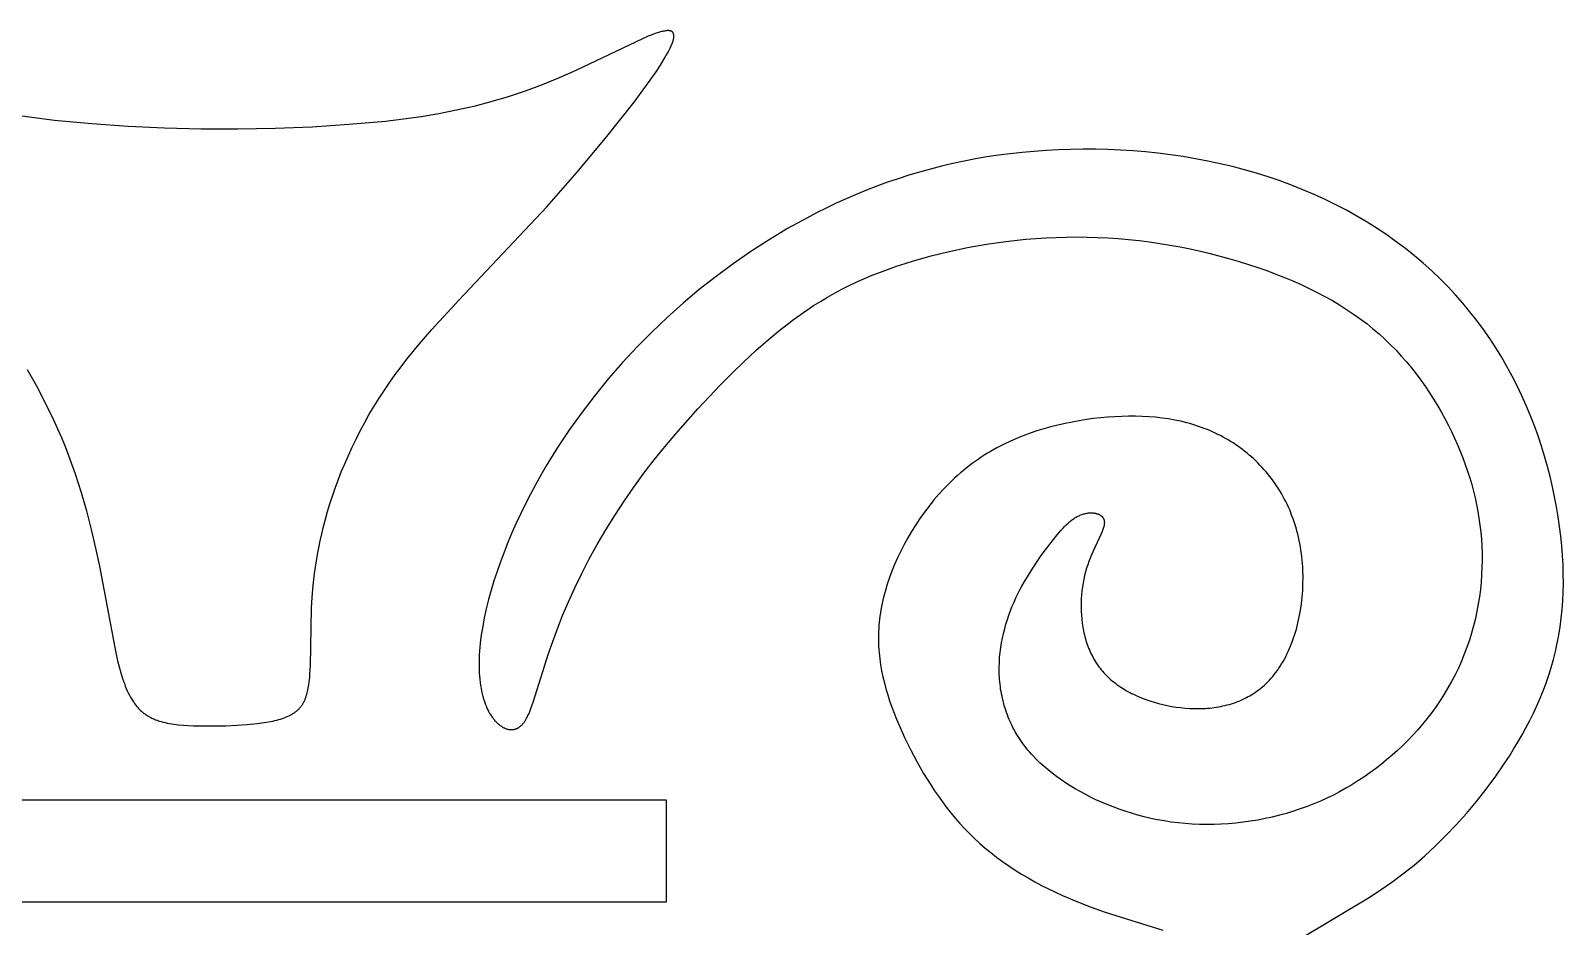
# Model space of a CAD drawing. Extents: x 2.59 to 8.26, y 15.9 to 21.16.
# Drawn here: x 5.247 to 6.928, y 17.77 to 18.752 of the extents above; entities that cross this region are included whole.
import ezdxf

# ---------------------------------------------------------------- set-up
doc = ezdxf.new("R2010")
doc.units = 0
doc.header["$MEASUREMENT"] = 0
doc.layers.add('DEFAULT', color=18, linetype='CONTINUOUS')

msp = doc.modelspace()

# ---------------------------------------------------------------- linework, layer by layer
at = {"layer": 'DEFAULT'}
for points in [[(5.2427, 18.3807), (5.2529, 18.3626), (5.2627, 18.3441), (5.2718, 18.3252), (5.2762, 18.3156), (5.2804, 18.3058), (5.2844, 18.296), (5.2883, 18.2861), (5.2955, 18.266), (5.302, 18.2458), (5.3079, 18.2254), (5.3132, 18.205), (5.3179, 18.1847), (5.3221, 18.1648), (5.3389, 18.0757), (5.3421, 18.0611), (5.3438, 18.0542), (5.3456, 18.0478), (5.3475, 18.0417), (5.3485, 18.0388), (5.3495, 18.036), (5.3505, 18.0333), (5.3516, 18.0306), (5.3527, 18.0281), (5.3538, 18.0257), (5.355, 18.0233), (5.3562, 18.0211), (5.3575, 18.019), (5.3587, 18.0169), (5.3594, 18.0159), (5.3601, 18.0149), (5.3607, 18.014), (5.3614, 18.0131), (5.3621, 18.0122), (5.3628, 18.0113), (5.3636, 18.0104), (5.3643, 18.0096), (5.365, 18.0088), (5.3658, 18.008), (5.3666, 18.0072), (5.3673, 18.0065), (5.3681, 18.0058), (5.3689, 18.0051), (5.3698, 18.0044), (5.3706, 18.0037), (5.3714, 18.0031), (5.3723, 18.0025), (5.3731, 18.0019), (5.374, 18.0013), (5.3749, 18.0007), (5.3758, 18.0002), (5.3767, 17.9996), (5.3777, 17.9991), (5.3786, 17.9986), (5.3796, 17.9982), (5.3805, 17.9977), (5.3815, 17.9973), (5.3825, 17.9968), (5.3835, 17.9964), (5.3856, 17.9957), (5.3877, 17.9949), (5.3898, 17.9943), (5.392, 17.9937), (5.3943, 17.9932), (5.3966, 17.9927), (5.399, 17.9922), (5.4014, 17.9918), (5.4039, 17.9914), (5.409, 17.9908), (5.4142, 17.9904), (5.4197, 17.99), (5.4252, 17.9898), (5.4368, 17.9895), (5.4487, 17.9896), (5.4607, 17.9898), (5.4727, 17.9904), (5.4842, 17.9912), (5.4952, 17.9922), (5.5004, 17.9929), (5.5054, 17.9936), (5.5102, 17.9945), (5.5124, 17.9949), (5.5146, 17.9954), (5.5168, 17.996), (5.5189, 17.9965), (5.5209, 17.9971), (5.5228, 17.9977), (5.5247, 17.9983), (5.5265, 17.999), (5.5282, 17.9997), (5.5298, 18.0005), (5.5306, 18.0009), (5.5314, 18.0013), (5.5322, 18.0017), (5.5329, 18.0021), (5.5336, 18.0025), (5.5344, 18.003), (5.5351, 18.0034), (5.5357, 18.0039), (5.5364, 18.0043), (5.537, 18.0048), (5.5377, 18.0053), (5.5383, 18.0058), (5.5389, 18.0063), (5.5394, 18.0068), (5.54, 18.0073), (5.5406, 18.0079), (5.5411, 18.0084), (5.5416, 18.009), (5.5421, 18.0095), (5.5426, 18.0101), (5.5431, 18.0107), (5.5435, 18.0113), (5.544, 18.0119), (5.5444, 18.0125), (5.5448, 18.0132), (5.5452, 18.0138), (5.5456, 18.0145), (5.546, 18.0151), (5.5463, 18.0158), (5.5467, 18.0165), (5.547, 18.0172), (5.5474, 18.0179), (5.5477, 18.0186), (5.548, 18.0194), (5.5483, 18.0201), (5.5486, 18.0209), (5.5491, 18.0224), (5.5496, 18.024), (5.5501, 18.0257), (5.5505, 18.0274), (5.5509, 18.0291), (5.5512, 18.0309), (5.5515, 18.0327), (5.5518, 18.0345), (5.5524, 18.0384), (5.5528, 18.0424), (5.5531, 18.0466), (5.5536, 18.0554), (5.5549, 18.1188), (5.5556, 18.1309), (5.5566, 18.1435), (5.5581, 18.1567), (5.5601, 18.1706), (5.5613, 18.1777), (5.5627, 18.1851), (5.5642, 18.1927), (5.566, 18.2004), (5.5679, 18.2083), (5.5701, 18.2164), (5.5724, 18.2247), (5.575, 18.2331), (5.5778, 18.2417), (5.5808, 18.2504), (5.5841, 18.2592), (5.5875, 18.2682), (5.5912, 18.2772), (5.5952, 18.2862), (5.5993, 18.2953), (5.6037, 18.3043), (5.6083, 18.3134), (5.6132, 18.3224), (5.6182, 18.3314), (5.6235, 18.3403), (5.629, 18.3491), (5.6347, 18.3579), (5.6406, 18.3665), (5.6467, 18.3751), (5.653, 18.3835), (5.6594, 18.3918), (5.6728, 18.4083), (5.6868, 18.4244), (5.7163, 18.4565), (5.8129, 18.5591), (5.8463, 18.5971), (5.8788, 18.6361), (5.9087, 18.6738), (5.9217, 18.6913), (5.9329, 18.7073), (5.9376, 18.7146), (5.9418, 18.7213), (5.9437, 18.7245), (5.9454, 18.7275), (5.9469, 18.7303), (5.9482, 18.733), (5.9494, 18.7355), (5.9499, 18.7367), (5.9504, 18.7379), (5.9508, 18.739), (5.9511, 18.7401), (5.9515, 18.7411), (5.9517, 18.7421), (5.9519, 18.7425), (5.952, 18.743), (5.9521, 18.7434), (5.9522, 18.7439), (5.9522, 18.7443), (5.9523, 18.7447), (5.9523, 18.7451), (5.9524, 18.7455), (5.9524, 18.7459), (5.9524, 18.7463), (5.9524, 18.7466), (5.9524, 18.7468), (5.9524, 18.747), (5.9524, 18.7472), (5.9524, 18.7473), (5.9523, 18.7475), (5.9523, 18.7477), (5.9523, 18.7478), (5.9523, 18.748), (5.9522, 18.7481), (5.9522, 18.7483), (5.9522, 18.7484), (5.9521, 18.7486), (5.9521, 18.7487), (5.9521, 18.7489), (5.952, 18.749), (5.952, 18.7491), (5.9519, 18.7493), (5.9518, 18.7494), (5.9518, 18.7495), (5.9517, 18.7496), (5.9517, 18.7498), (5.9516, 18.7499), (5.9515, 18.75), (5.9514, 18.7501), (5.9514, 18.7502), (5.9513, 18.7503), (5.9512, 18.7504), (5.9511, 18.7505), (5.951, 18.7506), (5.9509, 18.7507), (5.9508, 18.7508), (5.9507, 18.7509), (5.9506, 18.751), (5.9505, 18.7511), (5.9504, 18.7511), (5.9503, 18.7512), (5.9502, 18.7513), (5.9501, 18.7514), (5.9499, 18.7514), (5.9498, 18.7515), (5.9497, 18.7516), (5.9496, 18.7516), (5.9494, 18.7517), (5.9493, 18.7517), (5.9492, 18.7518), (5.949, 18.7518), (5.9489, 18.7519), (5.9487, 18.7519), (5.9486, 18.752), (5.9484, 18.752), (5.9483, 18.7521), (5.9481, 18.7521), (5.9479, 18.7521), (5.9478, 18.7522), (5.9476, 18.7522), (5.9474, 18.7522), (5.9471, 18.7522), (5.9467, 18.7523), (5.9464, 18.7523), (5.946, 18.7523), (5.9456, 18.7523), (5.9452, 18.7523), (5.9448, 18.7523), (5.9443, 18.7522), (5.9439, 18.7522), (5.9434, 18.7521), (5.943, 18.7521), (5.942, 18.7519), (5.941, 18.7517), (5.94, 18.7515), (5.9389, 18.7512), (5.9378, 18.7509), (5.9366, 18.7506), (5.9354, 18.7502), (5.9328, 18.7494), (5.9301, 18.7484), (5.9273, 18.7473), (5.9243, 18.7461), (5.918, 18.7434), (5.8448, 18.7085), (5.8265, 18.7004), (5.808, 18.6929), (5.7893, 18.6859), (5.7706, 18.6797), (5.7517, 18.6741), (5.7328, 18.6692), (5.7137, 18.6649), (5.6945, 18.6612), (5.6752, 18.6579), (5.6556, 18.6552), (5.6358, 18.6528), (5.5959, 18.6492), (5.5554, 18.6466), (5.5148, 18.6451), (5.4741, 18.6443), (5.4337, 18.6444), (5.3935, 18.6453), (5.3536, 18.6471), (5.3136, 18.6499), (5.273, 18.6539), (5.2316, 18.6591)], [(6.638, 17.7551), (6.7146, 17.801), (6.7273, 17.8094), (6.7399, 17.8181), (6.7523, 17.8273), (6.7584, 17.832), (6.7644, 17.8369), (6.7704, 17.8419), (6.7763, 17.8471), (6.7822, 17.8524), (6.788, 17.8579), (6.7995, 17.8692), (6.8108, 17.8811), (6.8219, 17.8936), (6.8328, 17.9067), (6.8435, 17.9203), (6.854, 17.9344), (6.8641, 17.949), (6.869, 17.9565), (6.8737, 17.9641), (6.8784, 17.9718), (6.8829, 17.9796), (6.8872, 17.9875), (6.8914, 17.9954), (6.8954, 18.0035), (6.8992, 18.0117), (6.9028, 18.0199), (6.9061, 18.0282), (6.9093, 18.0366), (6.9122, 18.0451), (6.9149, 18.0537), (6.9174, 18.0624), (6.9196, 18.0712), (6.9215, 18.0802), (6.9233, 18.0892), (6.9247, 18.0984), (6.9259, 18.1076), (6.9269, 18.1171), (6.9276, 18.1266), (6.9281, 18.1363), (6.9283, 18.1462), (6.9282, 18.1562), (6.9279, 18.1663), (6.9273, 18.1766), (6.9265, 18.187), (6.9255, 18.1976), (6.9242, 18.2083), (6.9226, 18.2191), (6.9208, 18.23), (6.9187, 18.241), (6.9163, 18.252), (6.9137, 18.2631), (6.9108, 18.2743), (6.9076, 18.2854), (6.9042, 18.2966), (6.9005, 18.3077), (6.8965, 18.3188), (6.8922, 18.3299), (6.8876, 18.3409), (6.8828, 18.3518), (6.8776, 18.3626), (6.8722, 18.3733), (6.8664, 18.3838), (6.8604, 18.3943), (6.8541, 18.4045), (6.8475, 18.4147), (6.8405, 18.4246), (6.8333, 18.4344), (6.8258, 18.444), (6.818, 18.4534), (6.8099, 18.4625), (6.8014, 18.4715), (6.7927, 18.4803), (6.7838, 18.4889), (6.7745, 18.4972), (6.7649, 18.5053), (6.7551, 18.5132), (6.7449, 18.5208), (6.7346, 18.5282), (6.7239, 18.5353), (6.713, 18.5422), (6.7018, 18.5488), (6.6904, 18.5552), (6.6788, 18.5612), (6.6669, 18.5671), (6.6548, 18.5726), (6.6425, 18.5778), (6.63, 18.5828), (6.6174, 18.5874), (6.6045, 18.5918), (6.5915, 18.5959), (6.5784, 18.5996), (6.5651, 18.6031), (6.5517, 18.6063), (6.5382, 18.6092), (6.5246, 18.6118), (6.511, 18.6141), (6.4973, 18.6161), (6.4835, 18.6178), (6.4698, 18.6192), (6.456, 18.6204), (6.4423, 18.6213), (6.4286, 18.6219), (6.4149, 18.6222), (6.4013, 18.6223), (6.3878, 18.6221), (6.3743, 18.6216), (6.361, 18.6209), (6.3477, 18.6199), (6.3346, 18.6187), (6.3215, 18.6173), (6.3086, 18.6156), (6.2958, 18.6137), (6.2832, 18.6115), (6.2707, 18.6091), (6.2583, 18.6064), (6.246, 18.6036), (6.2339, 18.6005), (6.2219, 18.5971), (6.21, 18.5936), (6.1983, 18.5898), (6.1866, 18.5859), (6.1752, 18.5817), (6.1638, 18.5773), (6.1525, 18.5727), (6.1414, 18.5679), (6.1304, 18.5629), (6.1195, 18.5577), (6.1088, 18.5523), (6.0981, 18.5467), (6.0772, 18.5351), (6.0568, 18.5229), (6.0369, 18.51), (6.0175, 18.4966), (5.9986, 18.4826), (5.9802, 18.4682), (5.9624, 18.4532), (5.945, 18.4377), (5.9282, 18.4217), (5.9118, 18.4052), (5.896, 18.3882), (5.8807, 18.3706), (5.8659, 18.3525), (5.8516, 18.3339), (5.8379, 18.3147), (5.8248, 18.295), (5.8123, 18.2748), (5.8064, 18.2646), (5.8006, 18.2542), (5.795, 18.2438), (5.7896, 18.2333), (5.7844, 18.2227), (5.7795, 18.2121), (5.7747, 18.2015), (5.7703, 18.1908), (5.766, 18.1802), (5.7621, 18.1696), (5.7584, 18.1591), (5.755, 18.1486), (5.7519, 18.1383), (5.7491, 18.1281), (5.7466, 18.1181), (5.7444, 18.1083), (5.7426, 18.0987), (5.7411, 18.0895), (5.74, 18.0805), (5.7396, 18.0761), (5.7392, 18.0718), (5.7389, 18.0676), (5.7388, 18.0634), (5.7387, 18.0594), (5.7386, 18.0555), (5.7387, 18.0516), (5.7389, 18.0479), (5.7391, 18.0443), (5.7394, 18.0407), (5.7398, 18.0373), (5.7403, 18.034), (5.7408, 18.0308), (5.7414, 18.0277), (5.7421, 18.0247), (5.7428, 18.0218), (5.7436, 18.0191), (5.7445, 18.0164), (5.7454, 18.0139), (5.7463, 18.0114), (5.7473, 18.0091), (5.7479, 18.008), (5.7484, 18.0069), (5.7489, 18.0059), (5.7495, 18.0048), (5.75, 18.0038), (5.7506, 18.0029), (5.7512, 18.0019), (5.7518, 18.001), (5.7524, 18.0001), (5.753, 17.9992), (5.7536, 17.9984), (5.7542, 17.9976), (5.7548, 17.9968), (5.7554, 17.9961), (5.7561, 17.9953), (5.7567, 17.9946), (5.7573, 17.994), (5.758, 17.9933), (5.7586, 17.9927), (5.7593, 17.9921), (5.7599, 17.9915), (5.7606, 17.991), (5.7612, 17.9905), (5.7619, 17.99), (5.7625, 17.9895), (5.7632, 17.9891), (5.7638, 17.9887), (5.7645, 17.9883), (5.7651, 17.9879), (5.7658, 17.9876), (5.7664, 17.9873), (5.767, 17.987), (5.7677, 17.9868), (5.7683, 17.9865), (5.7689, 17.9863), (5.7696, 17.9861), (5.7702, 17.986), (5.7708, 17.9858), (5.7711, 17.9857), (5.7714, 17.9857), (5.7717, 17.9856), (5.772, 17.9856), (5.7724, 17.9856), (5.7727, 17.9855), (5.773, 17.9855), (5.7733, 17.9855), (5.7736, 17.9855), (5.7739, 17.9855), (5.7741, 17.9855), (5.7744, 17.9855), (5.7747, 17.9855), (5.775, 17.9855), (5.7753, 17.9855), (5.7756, 17.9855), (5.7759, 17.9855), (5.7762, 17.9856), (5.7765, 17.9856), (5.7767, 17.9857), (5.777, 17.9857), (5.7773, 17.9858), (5.7776, 17.9858), (5.7779, 17.9859), (5.7781, 17.986), (5.7784, 17.9861), (5.7787, 17.9862), (5.7789, 17.9862), (5.7792, 17.9863), (5.7795, 17.9864), (5.7797, 17.9865), (5.78, 17.9867), (5.7803, 17.9868), (5.7805, 17.9869), (5.7808, 17.987), (5.781, 17.9872), (5.7813, 17.9873), (5.7815, 17.9874), (5.7818, 17.9876), (5.782, 17.9877), (5.7823, 17.9879), (5.7825, 17.9881), (5.783, 17.9884), (5.7835, 17.9888), (5.784, 17.9891), (5.7845, 17.9895), (5.7849, 17.99), (5.7854, 17.9904), (5.7858, 17.9909), (5.7863, 17.9914), (5.7867, 17.9919), (5.7871, 17.9924), (5.7876, 17.9929), (5.788, 17.9935), (5.7884, 17.9941), (5.7888, 17.9947), (5.7892, 17.9953), (5.7896, 17.9959), (5.79, 17.9966), (5.7908, 17.9979), (5.7916, 17.9994), (5.7923, 18.0009), (5.7931, 18.0025), (5.7938, 18.0041), (5.7952, 18.0076), (5.7966, 18.0114), (5.798, 18.0155), (5.8149, 18.0691), (5.8195, 18.0823), (5.8246, 18.0962), (5.8303, 18.1107), (5.8367, 18.1256), (5.8437, 18.141), (5.8513, 18.1568), (5.8595, 18.1727), (5.8683, 18.1887), (5.8776, 18.2046), (5.8875, 18.2205), (5.8978, 18.2362), (5.9085, 18.2516), (5.9195, 18.2667), (5.9309, 18.2814), (5.9425, 18.2959), (5.9544, 18.31), (5.9787, 18.3374), (6.0036, 18.3638), (6.0163, 18.3766), (6.0292, 18.3891), (6.0424, 18.4013), (6.0558, 18.4131), (6.0695, 18.4245), (6.0765, 18.43), (6.0836, 18.4354), (6.0908, 18.4406), (6.0981, 18.4457), (6.1056, 18.4506), (6.1132, 18.4553), (6.1209, 18.4599), (6.1287, 18.4643), (6.1367, 18.4686), (6.1448, 18.4727), (6.1531, 18.4767), (6.1616, 18.4804), (6.1701, 18.484), (6.1789, 18.4875), (6.1878, 18.4908), (6.1968, 18.494), (6.206, 18.497), (6.2154, 18.4999), (6.2345, 18.5053), (6.2543, 18.5101), (6.2746, 18.5143), (6.2954, 18.518), (6.3167, 18.521), (6.3385, 18.5234), (6.3495, 18.5243), (6.3606, 18.525), (6.3718, 18.5255), (6.383, 18.5259), (6.3943, 18.526), (6.4057, 18.5258), (6.4171, 18.5255), (6.4285, 18.525), (6.4399, 18.5242), (6.4513, 18.5232), (6.4627, 18.522), (6.4741, 18.5205), (6.4854, 18.5189), (6.4967, 18.517), (6.5079, 18.515), (6.519, 18.5128), (6.53, 18.5104), (6.5409, 18.5078), (6.5623, 18.5021), (6.5727, 18.499), (6.583, 18.4958), (6.5931, 18.4925), (6.603, 18.489), (6.6127, 18.4853), (6.6223, 18.4816), (6.6316, 18.4777), (6.6407, 18.4737), (6.6495, 18.4695), (6.6582, 18.4652), (6.6666, 18.4607), (6.6748, 18.4561), (6.6828, 18.4514), (6.6905, 18.4465), (6.6981, 18.4414), (6.7054, 18.4362), (6.7125, 18.4309), (6.7193, 18.4253), (6.726, 18.4196), (6.7324, 18.4138), (6.7387, 18.4078), (6.7447, 18.4016), (6.7505, 18.3953), (6.7561, 18.3889), (6.7615, 18.3824), (6.7668, 18.3757), (6.7718, 18.3689), (6.7766, 18.3621), (6.7813, 18.3551), (6.7858, 18.3481), (6.7901, 18.3411), (6.7942, 18.334), (6.7981, 18.3268), (6.8018, 18.3197), (6.8054, 18.3125), (6.8088, 18.3053), (6.812, 18.298), (6.8151, 18.2908), (6.8179, 18.2836), (6.8206, 18.2763), (6.8231, 18.269), (6.8255, 18.2618), (6.8277, 18.2544), (6.8296, 18.2471), (6.8314, 18.2397), (6.8331, 18.2323), (6.8345, 18.2249), (6.8357, 18.2174), (6.8368, 18.2098), (6.8377, 18.2022), (6.8383, 18.1945), (6.8388, 18.1868), (6.8391, 18.179), (6.8391, 18.1711), (6.839, 18.1632), (6.8386, 18.1553), (6.838, 18.1473), (6.8372, 18.1393), (6.8362, 18.1313), (6.8349, 18.1233), (6.8335, 18.1153), (6.8317, 18.1073), (6.8298, 18.0993), (6.8276, 18.0914), (6.8252, 18.0836), (6.8225, 18.0758), (6.8196, 18.0681), (6.8165, 18.0605), (6.8131, 18.053), (6.8095, 18.0456), (6.8057, 18.0384), (6.8017, 18.0313), (6.7975, 18.0243), (6.7931, 18.0174), (6.7886, 18.0107), (6.7838, 18.0042), (6.7789, 17.9978), (6.7738, 17.9915), (6.7686, 17.9854), (6.7632, 17.9795), (6.7577, 17.9737), (6.752, 17.9681), (6.7463, 17.9627), (6.7404, 17.9574), (6.7344, 17.9522), (6.7283, 17.9473), (6.7221, 17.9425), (6.7158, 17.9379), (6.7094, 17.9334), (6.7029, 17.9292), (6.6963, 17.925), (6.6896, 17.9211), (6.6828, 17.9173), (6.6759, 17.9137), (6.6688, 17.9103), (6.6617, 17.9071), (6.6544, 17.904), (6.6471, 17.9011), (6.6396, 17.8985), (6.6321, 17.8959), (6.6244, 17.8936), (6.6167, 17.8915), (6.6089, 17.8896), (6.601, 17.8878), (6.5931, 17.8863), (6.5851, 17.885), (6.5771, 17.8838), (6.5691, 17.8829), (6.561, 17.8822), (6.553, 17.8817), (6.545, 17.8814), (6.537, 17.8813), (6.529, 17.8815), (6.5211, 17.8818), (6.5133, 17.8824), (6.5056, 17.8831), (6.4979, 17.8841), (6.4904, 17.8853), (6.4829, 17.8866), (6.4756, 17.8881), (6.4684, 17.8898), (6.4613, 17.8917), (6.4543, 17.8937), (6.4475, 17.8959), (6.4408, 17.8982), (6.4343, 17.9006), (6.4279, 17.9032), (6.4216, 17.9059), (6.4155, 17.9086), (6.4096, 17.9115), (6.4038, 17.9145), (6.3981, 17.9175), (6.3926, 17.9207), (6.3873, 17.9239), (6.3821, 17.9272), (6.3771, 17.9306), (6.3722, 17.934), (6.3675, 17.9376), (6.363, 17.9412), (6.3586, 17.9449), (6.3544, 17.9487), (6.3504, 17.9526), (6.3465, 17.9566), (6.3447, 17.9586), (6.3429, 17.9607), (6.3411, 17.9627), (6.3394, 17.9648), (6.3377, 17.9669), (6.3361, 17.9691), (6.3345, 17.9713), (6.333, 17.9735), (6.3315, 17.9757), (6.33, 17.9779), (6.3287, 17.9802), (6.3273, 17.9825), (6.326, 17.9848), (6.3248, 17.9871), (6.3236, 17.9895), (6.3224, 17.9919), (6.3213, 17.9943), (6.3202, 17.9967), (6.3192, 17.9992), (6.3183, 18.0017), (6.3174, 18.0041), (6.3165, 18.0067), (6.3157, 18.0092), (6.3149, 18.0117), (6.3142, 18.0143), (6.3135, 18.0169), (6.3129, 18.0195), (6.3124, 18.0221), (6.3118, 18.0247), (6.3114, 18.0273), (6.3109, 18.03), (6.3106, 18.0326), (6.3102, 18.0353), (6.31, 18.0379), (6.3097, 18.0406), (6.3096, 18.0433), (6.3094, 18.046), (6.3093, 18.0486), (6.3093, 18.054), (6.3095, 18.0594), (6.3098, 18.0648), (6.3103, 18.0701), (6.311, 18.0754), (6.3118, 18.0807), (6.3128, 18.0859), (6.314, 18.0911), (6.3153, 18.0962), (6.3167, 18.1013), (6.3183, 18.1063), (6.3199, 18.1112), (6.3217, 18.116), (6.3236, 18.1208), (6.3256, 18.1254), (6.3277, 18.13), (6.3298, 18.1344), (6.332, 18.1388), (6.3343, 18.143), (6.3366, 18.1472), (6.3413, 18.1551), (6.3461, 18.1627), (6.3508, 18.1698), (6.3555, 18.1765), (6.3601, 18.1828), (6.3689, 18.1942), (6.373, 18.1993), (6.377, 18.204), (6.379, 18.2062), (6.381, 18.2083), (6.3829, 18.2102), (6.3849, 18.212), (6.3859, 18.2129), (6.3868, 18.2137), (6.3878, 18.2146), (6.3888, 18.2153), (6.3898, 18.2161), (6.3908, 18.2168), (6.3918, 18.2174), (6.3928, 18.2181), (6.3938, 18.2187), (6.3948, 18.2192), (6.3958, 18.2198), (6.3969, 18.2202), (6.3979, 18.2207), (6.3989, 18.2211), (6.3999, 18.2215), (6.401, 18.2219), (6.402, 18.2222), (6.4031, 18.2224), (6.4041, 18.2227), (6.4051, 18.2229), (6.4061, 18.223), (6.4072, 18.2232), (6.4077, 18.2232), (6.4082, 18.2232), (6.4087, 18.2233), (6.4092, 18.2233), (6.4097, 18.2233), (6.4102, 18.2233), (6.4107, 18.2233), (6.4111, 18.2233), (6.4116, 18.2233), (6.4121, 18.2232), (6.4126, 18.2232), (6.413, 18.2231), (6.4135, 18.2231), (6.414, 18.223), (6.4144, 18.2229), (6.4149, 18.2228), (6.4153, 18.2227), (6.4157, 18.2226), (6.4162, 18.2225), (6.4166, 18.2224), (6.417, 18.2223), (6.4174, 18.2221), (6.4178, 18.222), (6.4182, 18.2218), (6.4185, 18.2217), (6.4189, 18.2215), (6.4193, 18.2213), (6.4196, 18.2211), (6.4199, 18.2209), (6.4203, 18.2207), (6.4206, 18.2205), (6.4209, 18.2203), (6.4212, 18.22), (6.4213, 18.2199), (6.4215, 18.2198), (6.4216, 18.2197), (6.4218, 18.2196), (6.4219, 18.2194), (6.422, 18.2193), (6.4221, 18.2192), (6.4223, 18.219), (6.4224, 18.2189), (6.4225, 18.2188), (6.4226, 18.2186), (6.4227, 18.2185), (6.4228, 18.2184), (6.423, 18.2182), (6.4231, 18.2181), (6.4232, 18.2179), (6.4233, 18.2178), (6.4233, 18.2176), (6.4234, 18.2175), (6.4235, 18.2173), (6.4236, 18.2171), (6.4237, 18.217), (6.4238, 18.2168), (6.4238, 18.2167), (6.4239, 18.2165), (6.424, 18.2163), (6.4241, 18.2162), (6.4241, 18.216), (6.4242, 18.2158), (6.4242, 18.2156), (6.4243, 18.2155), (6.4243, 18.2153), (6.4244, 18.2151), (6.4244, 18.2149), (6.4245, 18.2147), (6.4245, 18.2145), (6.4245, 18.2144), (6.4246, 18.2142), (6.4246, 18.214), (6.4246, 18.2138), (6.4246, 18.2134), (6.4247, 18.213), (6.4247, 18.2126), (6.4247, 18.2122), (6.4246, 18.2117), (6.4246, 18.2113), (6.4246, 18.2109), (6.4245, 18.2104), (6.4244, 18.21), (6.4244, 18.2095), (6.4243, 18.209), (6.4242, 18.2085), (6.424, 18.2081), (6.4239, 18.2076), (6.4238, 18.2071), (6.4235, 18.206), (6.4231, 18.205), (6.4227, 18.2039), (6.4223, 18.2028), (6.4213, 18.2004), (6.4119, 18.1805), (6.4104, 18.1771), (6.409, 18.1736), (6.4077, 18.17), (6.4064, 18.1663), (6.4052, 18.1625), (6.4041, 18.1586), (6.403, 18.1545), (6.4021, 18.1504), (6.4013, 18.1462), (6.4006, 18.142), (6.4001, 18.1377), (6.3997, 18.1333), (6.3994, 18.1289), (6.3992, 18.1245), (6.3992, 18.1201), (6.3992, 18.1156), (6.3995, 18.1112), (6.3999, 18.1068), (6.4004, 18.1024), (6.401, 18.098), (6.4014, 18.0958), (6.4018, 18.0937), (6.4023, 18.0915), (6.4028, 18.0894), (6.4033, 18.0873), (6.4039, 18.0852), (6.4045, 18.0831), (6.4052, 18.081), (6.4058, 18.079), (6.4066, 18.077), (6.4074, 18.075), (6.4082, 18.073), (6.409, 18.071), (6.4099, 18.0691), (6.4109, 18.0672), (6.4119, 18.0653), (6.4129, 18.0634), (6.414, 18.0616), (6.4151, 18.0598), (6.4162, 18.058), (6.4174, 18.0562), (6.4187, 18.0545), (6.42, 18.0528), (6.4213, 18.0511), (6.4227, 18.0495), (6.4241, 18.0479), (6.4256, 18.0463), (6.4271, 18.0447), (6.4287, 18.0432), (6.4303, 18.0417), (6.4319, 18.0402), (6.4336, 18.0388), (6.4353, 18.0374), (6.4371, 18.036), (6.4389, 18.0347), (6.4407, 18.0334), (6.4426, 18.0321), (6.4445, 18.0309), (6.4465, 18.0297), (6.4484, 18.0285), (6.4505, 18.0274), (6.4525, 18.0263), (6.4546, 18.0252), (6.4567, 18.0242), (6.461, 18.0222), (6.4654, 18.0203), (6.47, 18.0186), (6.4746, 18.017), (6.4792, 18.0155), (6.484, 18.0142), (6.4888, 18.013), (6.4936, 18.0119), (6.4985, 18.011), (6.5034, 18.0102), (6.5084, 18.0096), (6.5133, 18.0091), (6.5183, 18.0088), (6.5232, 18.0086), (6.5281, 18.0085), (6.533, 18.0087), (6.5355, 18.0088), (6.5379, 18.009), (6.5404, 18.0092), (6.5428, 18.0094), (6.5452, 18.0097), (6.5476, 18.0101), (6.55, 18.0105), (6.5524, 18.0109), (6.5548, 18.0114), (6.5571, 18.0119), (6.5595, 18.0125), (6.5618, 18.0132), (6.5641, 18.0138), (6.5664, 18.0146), (6.5687, 18.0154), (6.5709, 18.0162), (6.5732, 18.0171), (6.5754, 18.0181), (6.5776, 18.0191), (6.5798, 18.0202), (6.5819, 18.0213), (6.5841, 18.0225), (6.5862, 18.0237), (6.5883, 18.0251), (6.5904, 18.0264), (6.5924, 18.0279), (6.5944, 18.0294), (6.5964, 18.031), (6.5983, 18.0326), (6.6003, 18.0343), (6.6022, 18.0361), (6.604, 18.0379), (6.6059, 18.0398), (6.6077, 18.0418), (6.6094, 18.0439), (6.6111, 18.046), (6.6128, 18.0482), (6.6145, 18.0505), (6.6161, 18.0528), (6.6177, 18.0552), (6.6192, 18.0577), (6.6207, 18.0602), (6.6222, 18.0628), (6.6236, 18.0655), (6.625, 18.0682), (6.6263, 18.0711), (6.6276, 18.0739), (6.6288, 18.0769), (6.63, 18.0799), (6.6312, 18.0829), (6.6323, 18.0861), (6.6333, 18.0892), (6.6343, 18.0925), (6.6353, 18.0957), (6.6362, 18.0991), (6.637, 18.1025), (6.6378, 18.1059), (6.6385, 18.1093), (6.6398, 18.1164), (6.6409, 18.1235), (6.6417, 18.1308), (6.6423, 18.1381), (6.6426, 18.1455), (6.6427, 18.1529), (6.6425, 18.1603), (6.6423, 18.164), (6.642, 18.1677), (6.6417, 18.1714), (6.6413, 18.175), (6.6409, 18.1787), (6.6404, 18.1823), (6.6398, 18.1859), (6.6392, 18.1895), (6.6385, 18.193), (6.6377, 18.1965), (6.6368, 18.2), (6.636, 18.2034), (6.635, 18.2068), (6.634, 18.2102), (6.6329, 18.2136), (6.6317, 18.2169), (6.6305, 18.2201), (6.6293, 18.2233), (6.628, 18.2265), (6.6266, 18.2296), (6.6251, 18.2327), (6.6236, 18.2357), (6.6221, 18.2387), (6.6205, 18.2417), (6.6189, 18.2446), (6.6172, 18.2475), (6.6154, 18.2503), (6.6136, 18.253), (6.6117, 18.2557), (6.6099, 18.2584), (6.6079, 18.261), (6.6059, 18.2636), (6.6039, 18.2661), (6.6018, 18.2686), (6.5997, 18.271), (6.5975, 18.2734), (6.5953, 18.2757), (6.5931, 18.278), (6.5908, 18.2803), (6.5885, 18.2824), (6.5861, 18.2846), (6.5837, 18.2867), (6.5813, 18.2887), (6.5788, 18.2907), (6.5763, 18.2927), (6.5738, 18.2946), (6.5712, 18.2964), (6.5686, 18.2982), (6.5659, 18.3), (6.5632, 18.3017), (6.5605, 18.3033), (6.5577, 18.3049), (6.5549, 18.3065), (6.5521, 18.308), (6.5492, 18.3094), (6.5463, 18.3108), (6.5434, 18.3122), (6.5404, 18.3135), (6.5374, 18.3147), (6.5343, 18.3159), (6.5313, 18.3171), (6.5281, 18.3182), (6.525, 18.3192), (6.5218, 18.3202), (6.5186, 18.3212), (6.5153, 18.322), (6.5087, 18.3237), (6.5019, 18.3251), (6.495, 18.3263), (6.488, 18.3273), (6.4809, 18.3281), (6.4736, 18.3287), (6.4663, 18.3291), (6.4588, 18.3293), (6.4513, 18.3293), (6.4437, 18.3291), (6.436, 18.3288), (6.4282, 18.3283), (6.4205, 18.3275), (6.4127, 18.3267), (6.4049, 18.3256), (6.3971, 18.3243), (6.3892, 18.3229), (6.3815, 18.3213), (6.3737, 18.3196), (6.366, 18.3176), (6.3583, 18.3155), (6.3507, 18.3131), (6.3432, 18.3106), (6.3357, 18.3078), (6.3283, 18.3049), (6.321, 18.3017), (6.3139, 18.2982), (6.3068, 18.2946), (6.2998, 18.2906), (6.2964, 18.2886), (6.2929, 18.2865), (6.2896, 18.2843), (6.2862, 18.282), (6.2829, 18.2797), (6.2796, 18.2773), (6.2764, 18.2749), (6.2732, 18.2723), (6.27, 18.2698), (6.2668, 18.2671), (6.2637, 18.2644), (6.2607, 18.2616), (6.2547, 18.2559), (6.2488, 18.2499), (6.2431, 18.2438), (6.2377, 18.2374), (6.2324, 18.2308), (6.2273, 18.2241), (6.2224, 18.2172), (6.2177, 18.2102), (6.2132, 18.203), (6.209, 18.1959), (6.205, 18.1886), (6.2013, 18.1813), (6.1978, 18.1741), (6.1946, 18.1668), (6.1916, 18.1595), (6.1889, 18.1523), (6.1865, 18.1451), (6.1844, 18.138), (6.1825, 18.1309), (6.1816, 18.1274), (6.1809, 18.1239), (6.1802, 18.1205), (6.1795, 18.117), (6.179, 18.1135), (6.1785, 18.1101), (6.178, 18.1067), (6.1777, 18.1033), (6.1773, 18.0999), (6.1771, 18.0965), (6.1769, 18.0932), (6.1768, 18.0898), (6.1768, 18.0865), (6.1768, 18.0831), (6.1769, 18.0798), (6.177, 18.0765), (6.1772, 18.0732), (6.1775, 18.0698), (6.1778, 18.0665), (6.1782, 18.0632), (6.1791, 18.0566), (6.1803, 18.05), (6.1817, 18.0434), (6.1833, 18.0368), (6.185, 18.0302), (6.187, 18.0235), (6.1891, 18.0169), (6.1915, 18.0102), (6.194, 18.0036), (6.1966, 17.9969), (6.1994, 17.9902), (6.2054, 17.9769), (6.2119, 17.9636), (6.2188, 17.9505), (6.2263, 17.9375), (6.2302, 17.9311), (6.2342, 17.9248), (6.2383, 17.9185), (6.2426, 17.9123), (6.247, 17.9062), (6.2516, 17.9002), (6.2563, 17.8942), (6.2611, 17.8884), (6.2661, 17.8826), (6.2713, 17.877), (6.2767, 17.8715), (6.2823, 17.866), (6.2881, 17.8607), (6.294, 17.8555), (6.3002, 17.8505), (6.3065, 17.8455), (6.3131, 17.8407), (6.3198, 17.836), (6.3267, 17.8314), (6.3338, 17.827), (6.341, 17.8227), (6.3484, 17.8186), (6.3558, 17.8146), (6.3634, 17.8107), (6.3711, 17.807), (6.3789, 17.8035), (6.3945, 17.7968), (6.4101, 17.7908), (6.4254, 17.7853), (6.489, 17.7654)]]:
    msp.add_lwpolyline(points, dxfattribs=at)
msp.add_lwpolyline([(4.9835, 17.9082), (4.9835, 17.7964), (5.9444, 17.7964), (5.9444, 17.9082)], close=True, dxfattribs=at)

doc.saveas('drawing.dxf')
